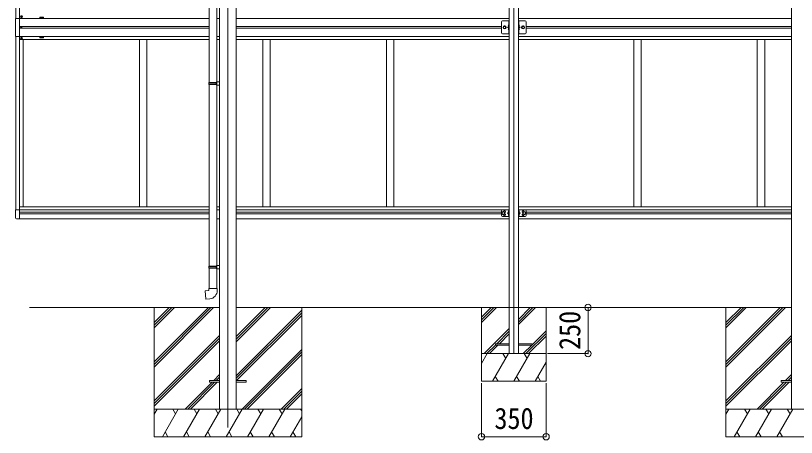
# Model space of a CAD drawing. Units: millimetres at full size, sheet at 1:35. Extents: x -9783 to 9892, y -6828 to 6752.
# Drawn here: x -2665 to 1568, y -2114 to 171 of the extents above; entities that cross this region are included whole.
import ezdxf
from ezdxf.enums import TextEntityAlignment as Align

# ---------------------------------------------------------------- set-up
doc = ezdxf.new("R2010")
doc.units = ezdxf.units.MM
doc.header["$LTSCALE"] = 35
doc.header["$PDMODE"] = 32
doc.header["$PDSIZE"] = 35
for name, color, linetype, lineweight in [('0-0_0', 7, 'Continuous', 9), ('0-1_本体', 4, 'Continuous', 9), ('0-2_部品', 7, 'Continuous', 9), ('0-8_PARTS2', 2, 'Continuous', 9), ('1-0_FRAME', 7, 'Continuous', 9), ('1-1_GLASS', 4, 'Continuous', 9), ('1-2_GLASS_SEAL', 7, 'Continuous', 9), ('1-8', 2, 'Continuous', 9), ('1-A', 6, 'Continuous', 9)]:
    doc.layers.add(name, color=color, linetype=linetype, lineweight=lineweight)
doc.styles.add('ＭＳ ゴシック', font='')
doc.styles.get('ＭＳ ゴシック').set_extended_font_data('MS Gothic')

msp = doc.modelspace()

# ---------------------------------------------------------------- linework, layer by layer
at = {"layer": '0-0_0'}
for p, q in [((-2589.89, -1410.56), (-1559.09, -1410.56)), ((-1913.89, -1410.56), (-1913.89, -2110.56)), ((-1913.89, -1704.74), (-1619.71, -1410.56)), ((-1913.89, -1718.88), (-1605.57, -1410.56)), ((-1913.89, -1733.02), (-1591.42, -1410.56)), ((-1913.89, -1520.89), (-1803.56, -1410.56)), ((-1913.89, -1506.75), (-1817.7, -1410.56)), ((-1913.89, -1492.61), (-1831.84, -1410.56)), ((-1468.69, -1596.19), (-1283.06, -1410.56)), ((-1468.69, -1582.05), (-1297.2, -1410.56)), ((-1468.69, -1567.91), (-1311.34, -1410.56)), ((-1468.69, -1410.56), (1540.91, -1410.56)), ((-1468.69, -1780.04), (-1113.89, -1425.24)), ((-1113.89, -1410.56), (-1113.89, -2110.56)), ((1186.11, -1410.56), (1186.11, -2110.56)), ((1186.11, -1704.74), (1480.29, -1410.56)), ((1186.11, -1718.88), (1494.43, -1410.56)), ((1186.11, -1733.02), (1508.58, -1410.56)), ((1186.11, -1520.89), (1296.44, -1410.56)), ((1186.11, -1506.75), (1282.3, -1410.56)), ((1186.11, -1492.61), (1268.16, -1410.56)), ((-1468.69, -1794.18), (-1113.89, -1439.38)), ((-1466.43, -1806.06), (-1113.89, -1453.53)), ((-1913.89, -1916.87), (-1559.09, -1562.07)), ((1186.11, -1916.87), (1540.91, -1562.07)), ((-1913.89, -1931.01), (-1559.09, -1576.21)), ((-1913.89, -1945.16), (-1559.09, -1590.36)), ((1186.11, -1931.01), (1540.91, -1576.21)), ((1186.11, -1945.16), (1540.91, -1590.36)), ((-1437.08, -1960.56), (-1113.89, -1637.37)), ((-1422.94, -1960.56), (-1113.89, -1651.51)), ((-1408.79, -1960.56), (-1113.89, -1665.66)), ((-1590.95, -1806.06), (-1559.09, -1774.2)), ((1509.05, -1806.06), (1540.91, -1774.2)), ((-1745.45, -1960.56), (-1599.95, -1815.06)), ((-1731.3, -1960.56), (-1585.8, -1815.06)), ((-1717.16, -1960.56), (-1571.66, -1815.06)), ((-1576.8, -1806.06), (-1559.09, -1788.35)), ((-1562.66, -1806.06), (-1559.09, -1802.49)), ((1354.55, -1960.56), (1500.05, -1815.06)), ((1368.7, -1960.56), (1514.2, -1815.06)), ((1382.84, -1960.56), (1528.34, -1815.06)), ((1523.2, -1806.06), (1540.91, -1788.35)), ((1537.34, -1806.06), (1540.91, -1802.49)), ((-1224.95, -1960.56), (-1113.89, -1849.5)), ((-1210.8, -1960.56), (-1113.89, -1863.65)), ((-1196.66, -1960.56), (-1113.89, -1877.79)), ((-1113.89, -1960.56), (-1913.89, -1960.56)), ((-1913.89, -1988.06), (-1898.01, -1960.56)), ((-1869.14, -2110.56), (-1782.54, -1960.56)), ((-1797.54, -1986.54), (-1812.54, -1960.56)), ((-1753.67, -2110.56), (-1667.07, -1960.56)), ((-1682.07, -1986.54), (-1697.07, -1960.56)), ((-1638.2, -2110.56), (-1551.6, -1960.56)), ((-1566.6, -1986.54), (-1581.6, -1960.56)), ((-1522.73, -2110.56), (-1436.13, -1960.56)), ((-1451.13, -1986.54), (-1466.13, -1960.56)), ((-1407.26, -2110.56), (-1320.66, -1960.56)), ((-1335.66, -1986.54), (-1350.66, -1960.56)), ((-1291.79, -2110.56), (-1205.19, -1960.56)), ((-1235.19, -1960.56), (-1220.19, -1986.54)), ((-1119.72, -1960.56), (-1113.89, -1970.66)), ((1986.11, -1960.56), (1186.11, -1960.56)), ((1186.11, -1988.06), (1201.99, -1960.56)), ((1230.86, -2110.56), (1317.46, -1960.56)), ((1302.46, -1986.54), (1287.46, -1960.56)), ((1346.33, -2110.56), (1432.93, -1960.56)), ((1417.93, -1986.54), (1402.93, -1960.56)), ((1461.8, -2110.56), (1548.4, -1960.56)), ((1533.4, -1986.54), (1518.4, -1960.56)), ((-1176.32, -2110.56), (-1113.89, -2002.42)), ((-1913.89, -2110.56), (-1113.89, -2110.56)), ((-1854.14, -2084.58), (-1839.14, -2110.56)), ((-1738.67, -2084.58), (-1723.67, -2110.56)), ((-1623.2, -2084.58), (-1608.2, -2110.56)), ((-1507.73, -2084.58), (-1492.73, -2110.56)), ((-1392.26, -2084.58), (-1377.26, -2110.56)), ((-1276.79, -2084.58), (-1261.79, -2110.56)), ((-1161.32, -2084.58), (-1146.32, -2110.56)), ((1186.11, -2110.56), (1986.11, -2110.56)), ((1245.86, -2084.58), (1260.86, -2110.56)), ((1361.33, -2084.58), (1376.33, -2110.56)), ((1476.8, -2084.58), (1491.8, -2110.56))]:
    msp.add_line(p, q, dxfattribs=at)
at = {"layer": '0-1_本体'}
for p, q in [((-1559.09, 1215.82), (-1559.09, -1960.56)), ((-1468.69, 1215.82), (-1468.69, -1960.56)), ((1540.91, 1215.82), (1540.91, -1960.56))]:
    msp.add_line(p, q, dxfattribs=at)
at = {"layer": '0-2_部品'}
for p, q in [((-1615.49, 903.38), (-1615.49, -190.81)), ((-1573.49, 900.82), (-1573.49, -188.25)), ((-1617.49, -192.81), (-1616.49, -190.81)), ((-1617.49, -192.81), (-1573.49, -192.81)), ((-1617.49, -192.81), (-1617.49, -200.81)), ((-1617.49, -200.81), (-1573.49, -200.81)), ((-1617.49, -200.81), (-1616.49, -202.81)), ((-1616.49, -190.81), (-1573.49, -190.81)), ((-1616.49, -202.81), (-1573.49, -202.81)), ((-1615.49, -202.81), (-1615.49, -1185.97)), ((-1577.96, -192.81), (-1578.39, -190.81)), ((-1575.49, -188.31), (-1559.49, -187.84)), ((-1575.49, -190.31), (-1575.49, -188.31)), ((-1575.49, -190.31), (-1573.49, -190.31)), ((-1575.49, -205.31), (-1575.49, -203.31)), ((-1575.49, -205.31), (-1559.49, -205.78)), ((-1573.49, -205.37), (-1573.49, -1183.41)), ((-1559.49, -187.84), (-1559.49, -205.78)), ((-1575.49, -1183.47), (-1559.49, -1183)), ((-1575.49, -1185.47), (-1575.49, -1183.47)), ((-1559.49, -1183), (-1559.49, -1200.94)), ((-1617.49, -1187.97), (-1616.49, -1185.97)), ((-1617.49, -1187.97), (-1573.49, -1187.97)), ((-1617.49, -1187.97), (-1617.49, -1195.97)), ((-1617.49, -1195.97), (-1573.49, -1195.97)), ((-1617.49, -1195.97), (-1616.49, -1197.97)), ((-1616.49, -1185.97), (-1573.49, -1185.97)), ((-1616.49, -1197.97), (-1573.49, -1197.97)), ((-1615.49, -1197.97), (-1615.49, -1307.97)), ((-1577.96, -1187.97), (-1578.39, -1185.97)), ((-1575.49, -1185.47), (-1573.49, -1185.47)), ((-1575.49, -1200.47), (-1575.49, -1198.47)), ((-1575.49, -1200.47), (-1559.49, -1200.94)), ((-1573.49, -1200.53), (-1573.49, -1307.97)), ((-1617.49, -1307.97), (-1571.49, -1307.97)), ((-1617.49, -1317.97), (-1617.49, -1307.97)), ((-1571.49, -1307.97), (-1571.49, -1318.88))]:
    msp.add_line(p, q, dxfattribs=at)
at = {"layer": '0-2_部品', "color": 4}
for p, q in [((-1613.89, -1806.06), (-1613.89, -1815.06)), ((-1559.09, -1806.06), (-1613.89, -1806.06)), ((-1559.09, -1815.06), (-1613.89, -1815.06)), ((-1414.29, -1806.06), (-1469.09, -1806.06)), ((1485.71, -1806.06), (1485.71, -1815.06)), ((1540.51, -1806.06), (1485.71, -1806.06)), ((1540.51, -1815.06), (1485.71, -1815.06))]:
    msp.add_line(p, q, dxfattribs=at)
at = {"layer": '0-2_部品'}
for points in [[(-1577.96, -192.81), (-1577.96, -200.81), (-1578.39, -202.81)], [(-1575.49, -203.31), (-1573.49, -203.31), (-1573.49, -190.31)], [(-1577.96, -1187.97), (-1577.96, -1195.97), (-1578.39, -1197.97)], [(-1575.49, -1198.47), (-1573.49, -1198.47), (-1573.49, -1185.47)], [(-1612.57, -1363.71), (-1633.4, -1365.53), (-1637.41, -1319.71), (-1617.49, -1317.97)]]:
    msp.add_lwpolyline(points, dxfattribs=at)
at = {"layer": '0-2_部品', "color": 4}
msp.add_lwpolyline([(-1414.29, -1806.06), (-1414.29, -1815.06), (-1469.09, -1815.06)], dxfattribs=at)
at = {"layer": '0-2_部品'}
msp.add_arc((-1616.49, -1318.88), 45, 275, 0, dxfattribs=at)
at = {"layer": '0-8_PARTS2'}
msp.add_line((-1513.89, 1189.44), (-1513.89, -2060.56), dxfattribs=at)
at = {"layer": '1-0_FRAME'}
for p, q in [((-138.89, -1410.56), (-138.89, -1810.56)), ((-138.89, -1462.91), (-86.54, -1410.56)), ((-138.89, -1477.05), (-72.4, -1410.56)), ((-138.89, -1491.19), (-58.26, -1410.56)), ((61.11, -1503.33), (153.88, -1410.56)), ((61.11, -1489.18), (139.73, -1410.56)), ((61.11, -1475.04), (125.59, -1410.56)), ((211.11, -1810.56), (211.11, -1410.56)), ((-124.41, -1660.56), (11.11, -1525.04)), ((-56.27, -1606.56), (11.11, -1539.18)), ((-42.13, -1606.56), (11.11, -1553.33)), ((101.87, -1660.56), (211.11, -1551.32)), ((116.01, -1660.56), (211.11, -1565.46)), ((136.11, -1612.17), (211.11, -1537.17)), ((-110.27, -1660.56), (-63.89, -1614.18)), ((-96.13, -1660.56), (-50.13, -1614.56)), ((87.72, -1660.56), (133.72, -1614.56)), ((-138.89, -1713.68), (-108.22, -1660.56)), ((-138.89, -1660.56), (211.11, -1660.56)), ((-79.35, -1810.56), (7.25, -1660.56)), ((-7.75, -1686.54), (-22.75, -1660.56)), ((36.12, -1810.56), (122.72, -1660.56)), ((107.72, -1686.54), (92.72, -1660.56)), ((151.59, -1810.56), (211.11, -1707.46)), ((-138.89, -1810.56), (211.11, -1810.56)), ((-64.36, -1784.58), (-49.36, -1810.56)), ((51.11, -1784.58), (66.11, -1810.56)), ((166.58, -1784.58), (181.58, -1810.56))]:
    msp.add_line(p, q, dxfattribs=at)
at = {"layer": '1-1_GLASS'}
for p, q in [((11.11, 1192.79), (11.11, -1660.56)), ((61.11, 1192.79), (61.11, -1660.56)), ((-2643.89, 1143.82), (-2643.89, -929.67)), ((-2663.89, 1094.63), (-2663.89, 155.83)), ((-2643.89, 155.83), (-1615.09, 155.83)), ((-1573.09, 155.83), (-1559.09, 155.83)), ((-1468.69, 155.83), (11.11, 155.83)), ((61.11, 155.83), (1540.91, 155.83)), ((-1615.09, 111.33), (-2643.89, 111.33)), ((-2643.89, 102.33), (-1615.09, 102.33)), ((-1468.69, 111.33), (-30.89, 111.33)), ((-30.89, 102.33), (-1468.69, 102.33)), ((103.11, 111.33), (1540.91, 111.33)), ((1540.91, 102.33), (103.11, 102.33)), ((-2663.89, 57.83), (-2663.89, -880.98)), ((-2643.89, 57.83), (-1615.09, 57.83)), ((-1615.09, 42.33), (-2643.89, 42.33)), ((-2623.89, 42.33), (-2623.89, -865.17)), ((-1993.89, 42.33), (-1993.89, -865.17)), ((-1953.89, 42.33), (-1953.89, -865.17)), ((-1573.09, 57.83), (-1559.09, 57.83)), ((-1573.09, 42.33), (-1559.09, 42.33)), ((-1468.69, 57.83), (11.11, 57.83)), ((-1468.69, 42.33), (11.11, 42.33)), ((-1323.89, 42.33), (-1323.89, -865.17)), ((-1283.89, 42.33), (-1283.89, -865.17)), ((-653.89, 42.33), (-653.89, -865.17)), ((-613.89, 42.33), (-613.89, -865.17)), ((61.11, 57.83), (1540.91, 57.83)), ((61.11, 42.33), (1540.91, 42.33)), ((686.11, 42.33), (686.11, -865.17)), ((726.11, 42.33), (726.11, -865.17)), ((1356.11, 42.33), (1356.11, -865.17)), ((1396.11, 42.33), (1396.11, -865.17)), ((-2643.89, -865.17), (-1615.09, -865.17)), ((-2643.89, -881.17), (-1615.09, -881.17)), ((-1573.09, -865.17), (-1559.09, -865.17)), ((-1573.09, -881.17), (-1559.09, -881.17)), ((-1468.69, -865.17), (11.11, -865.17)), ((-1468.69, -881.17), (11.11, -881.17)), ((61.11, -865.17), (1540.91, -865.17)), ((61.11, -881.17), (1540.91, -881.17)), ((-2643.89, -894.67), (-1617.09, -894.67)), ((-2643.89, -903.67), (-1615.09, -903.67)), ((-2643.89, -929.67), (-1615.09, -929.67)), ((-1573.09, -929.67), (-1559.09, -929.67)), ((-1468.69, -894.67), (-30.89, -894.67)), ((-1468.69, -903.67), (-30.89, -903.67)), ((-1468.69, -929.67), (11.11, -929.67)), ((61.11, -929.67), (1540.91, -929.67)), ((103.11, -894.67), (1540.91, -894.67)), ((103.11, -903.67), (1540.91, -903.67))]:
    msp.add_line(p, q, dxfattribs=at)
for points in [[(-2513.89, 157.83), (-2533.89, 157.83), (-2533.89, 162.83), (-2513.89, 162.83)], [(-2513.89, 55.83), (-2533.89, 55.83), (-2533.89, 50.83), (-2513.89, 50.83)]]:
    msp.add_lwpolyline(points, close=True, dxfattribs=at)
at = {"layer": '1-2_GLASS_SEAL'}
for p, q in [((-2634.39, 164.33), (-2635.39, 164.33)), ((-2631.39, 165.33), (-2630.39, 165.33)), ((-30.89, 77.33), (-30.89, 137.33)), ((-25.89, 142.33), (11.11, 142.33)), ((8.61, 142.33), (8.61, 72.33)), ((98.11, 142.33), (61.11, 142.33)), ((63.61, 142.33), (63.61, 72.33)), ((103.11, 77.33), (103.11, 137.33)), ((-2635.12, 107.24), (-2635.94, 107.24)), ((-2632.66, 106.42), (-2631.84, 106.42)), ((8.61, 112.33), (1.61, 107.33)), ((8.61, 107.33), (1.61, 107.33)), ((8.61, 102.33), (1.61, 107.33)), ((8.11, 120.33), (7.31, 120.19)), ((8.11, 112.33), (7.31, 112.47)), ((8.11, 102.33), (7.31, 102.19)), ((8.11, 94.33), (7.31, 94.47)), ((8.11, 112.33), (8.61, 112.42)), ((8.11, 94.33), (8.61, 94.42)), ((64.11, 112.33), (63.61, 112.42)), ((63.61, 112.33), (70.61, 107.33)), ((63.61, 107.33), (70.61, 107.33)), ((63.61, 102.33), (70.61, 107.33)), ((64.11, 94.33), (63.61, 94.42)), ((64.11, 120.33), (64.91, 120.19)), ((64.11, 112.33), (64.91, 112.47)), ((64.11, 102.33), (64.91, 102.19)), ((64.11, 94.33), (64.91, 94.47)), ((-2634.39, 49.33), (-2635.39, 49.33)), ((-2631.39, 48.33), (-2630.39, 48.33)), ((-2643.89, -880.98), (-2664.39, -880.98)), ((-2664.39, -923.88), (-2664.39, -880.98)), ((-30.89, -886.67), (-30.89, -911.67)), ((-25.89, -881.67), (11.11, -881.67)), ((8.11, -886.17), (7.31, -886.31)), ((8.61, -881.67), (8.61, -916.67)), ((11.11, -881.67), (11.11, -916.67)), ((61.11, -881.67), (61.11, -916.67)), ((98.11, -881.67), (61.11, -881.67)), ((63.61, -881.67), (63.61, -916.67)), ((64.11, -886.17), (64.91, -886.31)), ((103.11, -886.67), (103.11, -911.67)), ((-2643.89, -930.18), (-2659.18, -929.38)), ((-25.89, -916.67), (11.11, -916.67)), ((8.61, -899.17), (1.61, -899.17)), ((8.11, -894.17), (7.31, -894.03)), ((8.11, -904.17), (7.31, -904.31)), ((8.11, -912.17), (7.31, -912.03)), ((8.11, -894.17), (8.61, -894.08)), ((8.11, -912.17), (8.61, -912.08)), ((98.11, -916.67), (61.11, -916.67)), ((64.11, -894.17), (63.61, -894.08)), ((63.61, -899.17), (70.61, -899.17)), ((64.11, -912.17), (63.61, -912.08)), ((64.11, -894.17), (64.91, -894.03)), ((64.11, -904.17), (64.91, -904.31)), ((64.11, -912.17), (64.91, -912.03))]:
    msp.add_line(p, q, dxfattribs=at)
at = {"layer": '1-2_GLASS_SEAL', "color": 4}
for p, q in [((61.11, -1606.56), (136.11, -1606.56)), ((11.11, -1614.56), (-63.89, -1614.56))]:
    msp.add_line(p, q, dxfattribs=at)
at = {"layer": '1-2_GLASS_SEAL'}
for points in [[(-2643.89, 155.83), (-2664.59, 155.83), (-2664.59, 57.83), (-2643.89, 57.83)], [(-2635.39, 164.33), (-2635.39, 165.33), (-2634.39, 165.33)], [(-2633.39, 166.33), (-2633.39, 167.33), (-2632.39, 167.33), (-2632.39, 166.33)], [(-2632.39, 163.33), (-2632.39, 162.33), (-2633.39, 162.33), (-2633.39, 163.33)], [(-2630.39, 165.33), (-2630.39, 164.33), (-2631.39, 164.33)], [(-25.89, 72.33), (11.11, 72.33), (11.11, 142.33)], [(98.11, 72.33), (61.11, 72.33), (61.11, 142.33)], [(-2635.94, 107.24), (-2635.94, 106.42), (-2635.12, 106.42)], [(-2633.48, 108.06), (-2633.48, 108.88), (-2634.3, 108.88), (-2634.3, 108.06)], [(-2634.3, 105.6), (-2634.3, 104.78), (-2633.48, 104.78), (-2633.48, 105.6)], [(-2631.84, 106.42), (-2631.84, 107.24), (-2632.66, 107.24)], [(9, 116.33), (8.36, 117.51), (6.13, 118.63)], [(9, 116.33), (8.36, 115.14), (6.13, 114.03)], [(9, 98.33), (8.36, 99.51), (6.13, 100.63)], [(9, 98.33), (8.36, 97.14), (6.13, 96.03)], [(8.11, 112.33), (8.11, 120.33), (8.61, 120.24), (8.61, 112.42)], [(8.11, 94.33), (8.11, 102.33), (8.61, 102.24), (8.61, 94.42)], [(63.23, 116.33), (63.86, 117.51), (66.09, 118.63)], [(63.23, 116.33), (63.86, 115.14), (66.09, 114.03)], [(63.23, 98.33), (63.86, 99.51), (66.09, 100.63)], [(63.23, 98.33), (63.86, 97.14), (66.09, 96.03)], [(64.11, 112.33), (64.11, 120.33), (63.61, 120.24), (63.61, 112.42)], [(64.11, 94.33), (64.11, 102.33), (63.61, 102.24), (63.61, 94.42)], [(-2635.39, 49.33), (-2635.39, 48.33), (-2634.39, 48.33)], [(-2632.39, 50.33), (-2632.39, 51.33), (-2633.39, 51.33), (-2633.39, 50.33)], [(-2633.39, 47.33), (-2633.39, 46.33), (-2632.39, 46.33), (-2632.39, 47.33)], [(-2630.39, 48.33), (-2630.39, 49.33), (-2631.39, 49.33)], [(9, -890.17), (8.36, -888.99), (6.13, -887.87)], [(8.11, -894.17), (8.11, -886.17), (8.61, -886.26), (8.61, -894.08)], [(63.23, -890.17), (63.86, -888.99), (66.09, -887.87)], [(64.11, -894.17), (64.11, -886.17), (63.61, -886.26), (63.61, -894.08)], [(8.61, -894.17), (1.61, -899.17), (8.61, -904.17)], [(9, -890.17), (8.36, -891.36), (6.13, -892.47)], [(9, -908.17), (8.36, -906.99), (6.13, -905.87)], [(9, -908.17), (8.36, -909.36), (6.13, -910.47)], [(8.11, -912.17), (8.11, -904.17), (8.61, -904.26), (8.61, -912.08)], [(63.23, -890.17), (63.86, -891.36), (66.09, -892.47)], [(63.23, -908.17), (63.86, -906.99), (66.09, -905.87)], [(63.23, -908.17), (63.86, -909.36), (66.09, -910.47)], [(63.61, -894.17), (70.61, -899.17), (63.61, -904.17)], [(64.11, -912.17), (64.11, -904.17), (63.61, -904.26), (63.61, -912.08)]]:
    msp.add_lwpolyline(points, dxfattribs=at)
for points in [[(-6.38, 107.33), (-10.14, 100.83), (-17.64, 100.83), (-21.39, 107.33), (-17.64, 113.83), (-10.14, 113.83)], [(78.61, 107.33), (82.36, 100.83), (89.86, 100.83), (93.62, 107.33), (89.86, 113.83), (82.36, 113.83)], [(-20.89, -906.68), (-14.39, -902.93), (-14.39, -895.42), (-20.89, -891.67), (-27.39, -895.42), (-27.39, -902.93)], [(93.11, -906.68), (86.61, -902.93), (86.61, -895.42), (93.11, -891.67), (99.61, -895.42), (99.61, -902.93)]]:
    msp.add_lwpolyline(points, close=True, dxfattribs=at)
at = {"layer": '1-2_GLASS_SEAL', "color": 4}
for points in [[(-63.89, -1614.56), (-63.89, -1606.56), (11.11, -1606.56)], [(136.11, -1606.56), (136.11, -1614.56), (61.11, -1614.56)]]:
    msp.add_lwpolyline(points, dxfattribs=at)
at = {"layer": '1-2_GLASS_SEAL'}
for centre, radius in [((-2632.89, 164.83), 5.9), ((-2633.89, 106.83), 3.75), ((-13.89, 107.33), 8.5), ((-13.89, 107.33), 7.5), ((-13.89, 107.33), 6.5), ((-13.89, 107.33), 5.5), ((86.11, 107.33), 8.5), ((86.11, 107.33), 7.5), ((86.11, 107.33), 6.5), ((86.11, 107.33), 5.5), ((-2632.89, 48.83), 5.9), ((-20.89, -899.17), 8.5), ((-20.89, -899.17), 7.5), ((-20.89, -899.17), 6.5), ((93.11, -899.17), 8.5), ((93.11, -899.17), 7.5), ((93.11, -899.17), 6.5)]:
    msp.add_circle(centre, radius, dxfattribs=at)
for centre, radius, start, end in [((-2634.39, 166.33), 1, 270, 0), ((-2634.39, 163.33), 1, 0, 90), ((-2631.39, 166.33), 1, 180, 270), ((-2631.39, 163.33), 1, 90, 180), ((-25.89, 137.33), 5, 90, 180), ((98.11, 137.33), 5, 0, 90), ((-2635.12, 108.06), 0.82, 270, 0), ((-2635.12, 105.6), 0.82, 0, 90), ((-2632.66, 108.06), 0.82, 180, 270), ((-2632.66, 105.6), 0.82, 90, 180), ((12.21, 116.33), 6.5, 147.94412, 212.05588), ((12.21, 98.33), 6.5, 147.94412, 212.05588), ((7.47, 119.3), 0.9, 100, 147.94412), ((7.47, 113.36), 0.9, 212.05588, 260), ((7.47, 101.3), 0.9, 100, 147.94412), ((7.47, 95.36), 0.9, 212.05588, 260), ((64.76, 119.3), 0.9, 32.05588, 80), ((64.76, 113.36), 0.9, 280, 327.94412), ((64.76, 101.3), 0.9, 32.05588, 80), ((64.76, 95.36), 0.9, 280, 327.94412), ((60.01, 116.33), 6.5, 327.94412, 32.05588), ((60.01, 98.33), 6.5, 327.94412, 32.05588), ((-2634.39, 50.33), 1, 270, 0), ((-2634.39, 47.33), 1, 0, 90), ((-2631.39, 50.33), 1, 180, 270), ((-2631.39, 47.33), 1, 90, 180), ((-25.89, 77.33), 5, 180, 270), ((98.11, 77.33), 5, 270, 0), ((-25.89, -886.67), 5, 90, 180), ((-13.89, -890.67), 4.25, 274.76077, 186.29431), ((12.21, -890.17), 6.5, 147.94412, 212.05588), ((7.47, -887.2), 0.9, 100, 147.94412), ((64.76, -887.2), 0.9, 32.05588, 80), ((60.01, -890.17), 6.5, 327.94412, 32.05588), ((86.11, -890.67), 4.25, 353.70569, 265.23923), ((98.11, -886.67), 5, 0, 90), ((-2658.89, -923.88), 5.5, 180, 267), ((-25.89, -911.67), 5, 180, 270), ((-13.89, -907.67), 4.25, 173.70569, 85.23923), ((12.21, -908.17), 6.5, 147.94412, 212.05588), ((7.47, -893.14), 0.9, 212.05588, 260), ((7.47, -905.2), 0.9, 100, 147.94412), ((7.47, -911.14), 0.9, 212.05588, 260), ((64.76, -893.14), 0.9, 280, 327.94412), ((64.76, -905.2), 0.9, 32.05588, 80), ((64.76, -911.14), 0.9, 280, 327.94412), ((60.01, -908.17), 6.5, 327.94412, 32.05588), ((86.11, -907.67), 4.25, 94.76077, 6.29431), ((98.11, -911.67), 5, 270, 0)]:
    msp.add_arc(centre, radius, start, end, dxfattribs=at)
at = {"layer": '1-8'}
msp.add_line((36.11, 1208.57), (36.11, -1660.56), dxfattribs=at)
at = {"layer": '1-A'}
for p, q in [((438.38, -1410.56), (218.88, -1410.56)), ((438.38, -1410.56), (438.38, -1660.56)), ((438.38, -1660.56), (218.88, -1660.56)), ((-138.89, -2110.56), (-138.89, -1820.39)), ((211.11, -2110.56), (211.11, -1820.39)), ((-138.89, -2110.56), (211.11, -2110.56))]:
    msp.add_line(p, q, dxfattribs=at)
for p in [(438.38, -1410.56), (438.38, -1660.56), (-138.89, -2110.56), (211.11, -2110.56)]:
    msp.add_point(p, dxfattribs=at)

# ---------------------------------------------------------------- texts
at = {"layer": '1-A', "color": 7, "style": 'ＭＳ ゴシック', "width": 0.9}
msp.add_text('250', height=115.5, rotation=90, dxfattribs=at).set_placement((431.38, -1640.56), align=Align.BOTTOM_LEFT)
msp.add_text('350', height=115.5, dxfattribs=at).set_placement((-68.89, -2103.56), align=Align.BOTTOM_LEFT)

doc.saveas('drawing.dxf')
